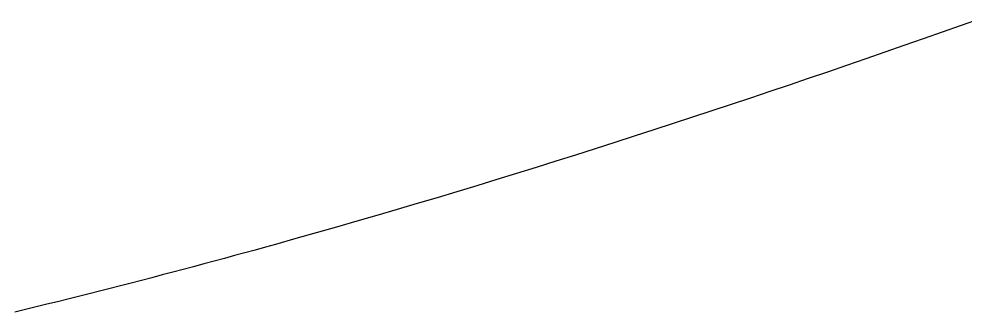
# Model space of a CAD drawing. Extents: x 14 to 1461, y -733 to -10.
# Drawn here: x 424.9 to 527.2, y -625 to -593.3 of the extents above; entities that cross this region are included whole.
import ezdxf

# ---------------------------------------------------------------- set-up
doc = ezdxf.new("R2010")
doc.units = 0

msp = doc.modelspace()

# ---------------------------------------------------------------- linework, layer by layer
at = {"layer": 'Cut', "color": 0}
for p, q in [((528.827696, -593.278028), (526.771286, -594.002479)), ((526.771286, -594.002479), (524.713114, -594.724953)), ((524.713114, -594.724953), (522.653035, -595.445386)), ((520.590904, -596.163711), (518.526576, -596.879862)), ((522.653035, -595.445386), (520.590904, -596.163711)), ((518.526576, -596.879862), (516.459906, -597.593774)), ((514.390748, -598.30538), (512.318956, -599.014616)), ((516.459906, -597.593774), (514.390748, -598.30538)), ((512.318956, -599.014616), (510.244386, -599.721415)), ((508.166892, -600.425712), (506.086328, -601.127441)), ((510.244386, -599.721415), (508.166892, -600.425712)), ((506.086328, -601.127441), (504.002551, -601.826535)), ((501.915413, -602.52293), (499.824771, -603.216559)), ((504.002551, -601.826535), (501.915413, -602.52293)), ((499.824771, -603.216559), (497.730477, -603.907356)), ((497.730477, -603.907356), (495.632389, -604.595257)), ((493.530359, -605.280195), (491.424242, -605.962103)), ((495.632389, -604.595257), (493.530359, -605.280195)), ((491.424242, -605.962103), (489.313894, -606.640918)), ((487.199169, -607.316572), (485.079921, -607.989)), ((489.313894, -606.640918), (487.199169, -607.316572)), ((482.956006, -608.658136), (480.827278, -609.323914)), ((485.079921, -607.989), (482.956006, -608.658136)), ((480.827278, -609.323914), (478.693592, -609.986269)), ((476.554801, -610.645135), (474.410762, -611.300445)), ((478.693592, -609.986269), (476.554801, -610.645135)), ((474.410762, -611.300445), (472.261329, -611.952135)), ((470.106356, -612.600139), (467.945698, -613.24439)), ((472.261329, -611.952135), (470.106356, -612.600139)), ((467.945698, -613.24439), (465.77921, -613.884822)), ((463.606747, -614.521371), (461.428162, -615.15397)), ((465.77921, -613.884822), (463.606747, -614.521371)), ((459.243311, -615.782554), (457.052049, -616.407057)), ((461.428162, -615.15397), (459.243311, -615.782554)), ((457.052049, -616.407057), (454.85423, -617.027412)), ((452.649709, -617.643554), (451.54489, -617.950025)), ((454.85423, -617.027412), (452.649709, -617.643554)), ((448.21998, -618.862938), (447.108131, -619.165048)), ((449.330043, -618.559725), (448.21998, -618.862938)), ((450.438341, -618.255418), (449.330043, -618.559725)), ((451.54489, -617.950025), (450.438341, -618.255418)), ((444.879008, -619.765927), (443.761698, -620.06468)), ((445.99448, -619.466047), (444.879008, -619.765927)), ((447.108131, -619.165048), (445.99448, -619.466047)), ((440.398549, -620.954094), (439.273701, -621.248255)), ((441.521486, -620.658772), (440.398549, -620.954094)), ((442.64253, -620.362298), (441.521486, -620.658772)), ((443.761698, -620.06468), (442.64253, -620.362298)), ((437.018196, -621.833066), (435.887503, -622.123698)), ((438.146922, -621.541249), (437.018196, -621.833066)), ((439.273701, -621.248255), (438.146922, -621.541249)), ((432.483447, -622.988404), (431.344708, -623.274215)), ((433.620147, -622.701375), (432.483447, -622.988404)), ((434.754826, -622.413137), (433.620147, -622.701375)), ((435.887503, -622.123698), (434.754826, -622.413137)), ((429.061041, -623.842151), (427.916077, -624.124259)), ((430.203912, -623.5588), (429.061041, -623.842151)), ((431.344708, -623.274215), (430.203912, -623.5588)), ((425.619795, -624.684716), (424.468442, -624.963048)), ((426.769001, -624.405117), (425.619795, -624.684716)), ((427.916077, -624.124259), (426.769001, -624.405117))]:
    msp.add_line(p, q, dxfattribs=at)

doc.saveas('drawing.dxf')
